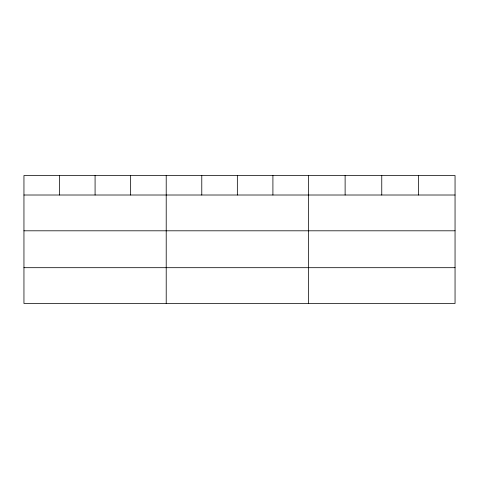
<?xml version="1.0" encoding="UTF-8"?>
<svg xmlns="http://www.w3.org/2000/svg" width="479" height="479" viewBox="0 0 479 479"><rect width="100%" height="100%" fill="white"/><g stroke="black" fill="none" stroke-linecap="round" stroke-linejoin="round"><path stroke-width="0.72" d="M455.05 230.806L455.05 175.518L23.95 175.518L23.95 303.482L455.05 303.482L455.05 230.806L23.95 230.806M23.95 195.013L455.05 195.013M23.95 267.689L455.05 267.689M418.406 175.518L418.406 195.013M381.763 175.518L381.763 195.013M345.12 175.518L345.12 195.013M308.476 175.518L308.476 303.482M272.91 175.518L272.91 195.013M237.344 175.518L237.344 195.013M201.779 175.518L201.779 195.013M166.213 175.518L166.213 303.482M130.647 175.518L130.647 195.013M95.082 175.518L95.082 195.013M59.516 175.518L59.516 195.013"/></g></svg>
